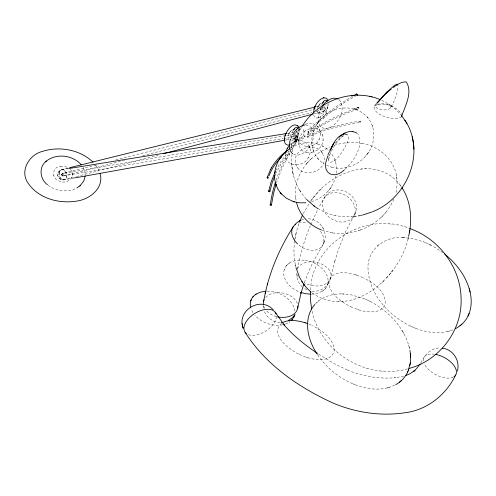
<?xml version="1.0" encoding="UTF-8"?>
<svg xmlns="http://www.w3.org/2000/svg" width="496" height="496" viewBox="0 0 496 496"><rect width="100%" height="100%" fill="white"/><g stroke="black" fill="none" stroke-linecap="round" stroke-linejoin="round"><path stroke-width="0.37" stroke-dasharray="2.48 1.86" d="M299.547 190.073C293.142 179.509 290.699 166.78 291.97 154.541M296.571 273.197C296.354 278.151 298.387 283.117 301.977 286.527M318.587 107.192L319.387 104.892L321.179 103.776M70.382 169.334C77.339 175.832 67.239 184.859 60.078 181.276C51.745 179.924 51.212 167.09 60.134 166.358M285.553 153.989C284.313 168.014 305.412 167.834 308.903 156.153C315.146 144.46 299.683 135.309 290.997 144.001M296.372 139.853C294.246 139.531 293.651 136.927 294.32 135.172M295.721 132.42C306.144 120.906 307.315 140.821 296.292 139.835M328.395 103.534L327.651 107.254M345.402 133.932C352.061 135.606 346.01 144.702 344.311 148.385A55.124 52.905 -16.3 0 1 341.062 153.388C337.02 160.208 324.93 168.981 329.592 153.673M294.612 240.833C293.663 248.583 293.607 256.488 295.238 264.151M311.606 152.365C331.043 148.409 323.615 118.978 305.114 131.006M328.668 159.489L329.642 155.149L332.779 148.465A55.124 52.905 -16.3 0 1 336.034 143.468L340.913 137.82L344.553 135.067M310.552 289.912C312.12 242.792 366.302 210.868 409.101 228.29M336.387 173.185C337.305 165.838 335.259 158.069 330.435 152.402M292.33 151.919C293.644 143.115 296.806 134.565 301.618 127.075M323.094 140.833L323.249 139.884M295.455 143.71C297.916 139.537 299.144 134.453 298.412 129.63M320.707 107.737C317.676 115.115 321.997 125.209 326.325 112.852M326.238 113.119L327.453 108.438L327.732 104.265M294.953 238.787L296.552 231.024L299.193 222.828M312.151 293.012C352.594 320.732 401.475 275.9 408.729 235.823M294.674 240.145L295.566 235.867M295.641 235.395L296.552 231.024M396.037 192.522L397.141 184.462L396.75 177.146M408.022 239.289L408.63 236.369M297.166 269.229C300.179 254.417 304.445 239.859 310.236 225.891M324.049 242.265C328.718 231.248 318.878 217.918 307.018 218.879M335.897 176.117L333.448 183.16L329.58 189.336M286.459 265.577C278.299 275.95 289.8 288.939 300.03 292.107M325.401 288.66C334.701 275.671 317.837 261.466 305.3 260.388M317.161 108.599L318.029 106.392M377.202 103.36C371.541 108.469 382.081 110.41 385.652 109.845A55.124 15.475 31.8 0 0 388.145 109.486L390.693 108.178L393.979 101.376L397.234 92.008L398.152 86.397M276.005 180.277L278.913 172.31L282.788 163.779L288.61 153.543L289.317 153.32L289.67 154.175L285.212 161.845L281.213 170.035L276.514 182.658M318.506 117.837C323.082 116.281 326.008 111.792 327.583 107.446M327.459 107.837L327.782 106.857M390.873 107.886C390.389 103.751 383.935 103.931 380.674 103.813A55.124 15.475 31.8 0 0 378.181 104.172L375.633 105.481M284.121 269.774L284.251 269.409M284.344 269.142L284.475 268.782M327.385 285.454L327.515 285.095M327.608 284.828L327.738 284.462M304.37 282.528L309.306 270.016L313.336 261.522L322.741 245.105L324.471 241.137M323.584 243.505L324.012 242.358M294.519 134.59L295.616 132.568M393.88 199.169L390.414 206.051L385.559 212.765M290.805 147.504L295.039 140.256L296.788 139.866M354.578 214.632C363.915 196.044 335.631 179.912 324.496 197.551L324.961 196.9L318.835 207.39M300.216 127.832C294.333 133.833 297.817 145.557 306.516 146.283M312.567 145.477C322.952 142.29 322.989 124.992 311.587 123.504M292.535 132.134L292.975 131.142M321.637 105.003L321.966 104.247M310.725 224.707L317.849 209.386M326.709 109.616L326.889 109.219M326.963 109.039L327.149 108.636M275.578 173.86L282.137 161.938L289.986 152.024M354.262 215.202L355.155 213.255L345.904 231.086L339.537 246.413L334.515 262.161L334.825 260.964L330.454 279.341L327.999 284.103M291.152 146.729L291.326 146.382M376.483 103.472C369.774 108.388 378.516 114.285 383.117 115.971C388.61 118.005 395.634 120.491 401.041 117.093M288.932 133.523L287.829 137.64L288.864 140.424M295.864 137.113L296.937 133.734L296.348 130.715M324.961 109.982L325.829 107.781L326.033 105.35M290.718 144.466C296.013 141.416 299.485 135.166 299.28 129.065M275.751 170.587L281.133 161.188L288.988 151.268A0.626 0.428 41.6 0 0 289.521 152.148M298.412 130.64L298.797 129.878M318.903 139.86L319.3 139.078M303.192 213.677L310.068 202.108M289.007 133.393L290.544 131.335M294.252 139.302L295.79 137.237M318.103 106.268L319.647 104.203M323.349 112.17L324.886 110.112M288.821 133.728L289.118 133.188M295.678 137.442L295.976 136.902M296.8 138.285L297.03 137.863M297.098 137.739L297.333 137.305M317.917 106.603L318.215 106.063M324.781 110.31L325.072 109.771M321.377 107.626C315.729 114.626 316.863 132.537 329.586 127.652C338.718 123.399 345.253 111.11 340.69 101.544M308.078 157.697L308.512 156.934M318.798 121.545C308.134 133.87 309.616 155.527 324.353 164.033M366.829 154.616C376.941 142.78 376.303 122.388 362.905 113.231C348.564 102.79 327.038 108.804 317.632 123.101M420.881 362.83C424.533 355.142 431.191 347.361 440.535 348.068M291.276 144.559C291.908 146.816 294.593 145.632 295.232 144.038M295.12 144.2L295.579 143.524M316.987 124.037L317.545 123.231M330.745 187.786C326.033 194.599 318.854 199.671 310.849 201.816M330.832 187.655L331.39 186.849M367.989 153.059C360.183 164.548 344.943 170.971 331.384 167.09M368.075 152.929L368.633 152.123M312.046 291.183C317.93 291.871 324.086 289.28 327.658 284.549M327.31 285.02L328.358 283.619M307.024 163.234C298.704 172.906 293.892 186.062 295.833 198.853M313.075 198.202L310.459 201.512C328.507 172.738 376.681 152.935 400.7 185.888M313.615 197.507L318.996 191.369M390.953 272.806L385.578 278.944M391.499 272.112L394.115 268.801M319.585 120.571L320.174 119.84M328.203 191.047L328.792 190.315M365.447 156.321L366.036 155.589M335.463 142.823L339.692 138.291L343.164 135.464M374.313 106.125C382.856 100.924 396.335 106.132 401.686 114.08M307.446 162.75L310.415 159.576M360.313 230.032C369.824 226.666 378.535 220.894 385.138 213.249M306.199 164.195L308.252 161.808M384.332 214.191L386.384 211.804M286.62 265.397L288.982 263.32M322.877 290.916L325.24 288.839M286.192 265.881L286.88 265.1M324.979 289.137L325.661 288.356M319.697 190.631L322.431 187.823M382.143 282.484L384.877 279.682M315.456 303.794C322.388 296.385 332.94 293.539 342.835 293.936M403.36 237.51C385.206 235.557 366.395 250.127 368.063 269.316C369.408 294.649 388.932 315.754 410.948 326.318M290.644 131.235L292.671 129.847M319.746 104.104L321.129 103.038M291.536 140.988L294.153 139.401M317.08 111.687C317.632 114.805 321.699 114.316 323.249 112.27M290.414 131.465L290.774 131.111M319.511 104.34L319.87 103.98M294.023 139.525L294.382 139.165M323.125 112.394L323.485 112.04M310.874 159.142L319.579 152.222L329.542 146.99M380.847 217.701L383.048 215.555M309.535 160.444L311.736 158.298M344.925 169.334C353.896 160.902 363.859 146.723 357.988 134.174M305.393 130.801C296.961 135.135 296.007 150.486 306.596 152.433M377.239 246.09L377.952 245.489M378.634 244.906L379.328 244.323M316.715 302.517L317.428 301.915M318.11 301.332L318.804 300.75M284.623 154.138L288.145 151.379M281.678 323.082C268.987 334.688 289.59 349.897 299.46 354.491M289.224 263.159C293.942 260.053 299.937 259.544 305.406 260.406M311.407 294.209L317.353 293.421L322.636 291.078M285.547 324.037L289.267 322.189M289.509 322.022L289.844 321.792L288.945 322.406M288.647 263.55L289.546 262.936M322.313 291.301L323.212 290.687M290.563 148.075C298.282 143.133 308.109 141.255 316.987 143.797M358.676 108.723L359.116 107.948L358.341 107.527L358.732 108.711L346.518 113.249L331.805 119.951L320.112 126.492L308.475 134.788L307.557 134.571L307.737 133.777L314.464 128.768L327.856 120.609L342.172 113.733L358.36 107.527L354.101 109.021L358.36 107.527L358.713 108.723L354.652 110.087M352.575 96.212L339.593 104.265L327.013 113.429L315.568 123.523L308.01 131.607L308.004 132.426L308.946 132.444L319.151 121.805L330.82 112.046L343.623 103.1L355.564 95.97M394.841 385.144L388.728 387.519M74.995 188.858C66.278 192.535 55.657 191.047 48.168 185.306M307.322 146.357L312.424 145.533M312.182 145.632L312.821 145.378M452.891 329.852L449.252 331.092M305.505 124.099L309.969 123.349M332.587 232.922C341.403 234.211 350.511 233.312 358.955 230.497M358.31 230.721L361.026 229.791M301.475 220.044L303.67 219.356M345.309 134.726L347.485 134.676M334.273 145.278C342.544 142.656 351.404 141.813 359.997 143.077M415.822 328.389C426.176 332.339 437.819 334.18 448.682 331.247M355.297 384.815C365.657 388.765 377.295 390.606 388.157 387.674M447.659 331.539L450.312 330.795M387.134 387.965L389.788 387.221M296.825 139.853C299.937 139.63 302.424 135.098 305.282 135.972M158.602 154.994L74.214 177.165M314.067 113.813L323.02 111.482L324.285 110.72L325.196 108.618L324.316 106.342M73.464 177.363L64.48 179.701L61.306 179.713C57.703 178.498 56.55 173.792 59.198 171.058L61.306 169.787L68.045 168.094M96.236 164.932L62.508 173.557L61.814 174.133L61.678 175.038L63.042 175.975L283.16 138.558M115.723 159.954L316.448 108.655M124.663 160.245L63.271 175.931C61.591 176.483 60.983 173.6 62.812 173.501L283.731 135.947M142.631 155.657L311.953 112.375M316.454 111.228L322.952 109.393L323.156 107.892L321.687 107.316M315.909 106.832L320.373 105.716M407.514 368.881C366.246 380.568 319.17 351.447 311.73 309.089M313.602 114.657C313.856 116.814 316.008 118.556 318.178 117.912M403.62 376.204L394.717 377.785L395.455 377.704C378.944 379.211 362.161 376.235 346.902 369.842L347.727 370.183L334.174 363.649L317.955 353.722M318.091 117.93L318.568 117.819M295.61 139.897C293.093 144.776 305.914 137.838 305.288 135.978M306.478 152.408L311.24 152.433M311.141 152.458L311.73 152.334M282.819 324.799C272.67 326.721 261.634 322.809 254.777 315.115M60.394 166.309L64.337 166.315L68.163 167.667M59.979 166.383L60.537 166.284M285.485 140.095L290.892 139.147M291.555 139.029C294.884 139.686 297.755 135.427 294.847 133.157M67.865 168.683C63.668 168.708 56.848 170.178 57.79 175.764C58.435 178.653 61.51 180.451 64.331 179.732M63.221 179.93L73.811 178.076M286.787 135.427L291.363 134.652M283.923 138.434L290.005 137.398M290.768 137.268L293.818 136.555L294.078 135.067M345.371 167.691L345.712 167.629M287.426 133.399L292.77 132.525M344.918 142.941L345.228 142.91M347.355 233.089L347.665 233.058M317.88 208.593C328.408 214.979 341.037 217.688 353.276 216.529M351.063 216.696L351.478 216.671M361.268 168.925L362.471 168.863M365.161 168.721L366.153 168.671M338.421 301.642L339.413 301.593M342.104 301.45L343.306 301.388M267.084 291.133C278.919 291.121 292.758 298.356 294.804 310.942M402.039 237.466L411.358 238.347L423.454 241.775M403.539 237.522L404.779 237.559M341.515 293.892L350.833 294.773L362.929 298.201M343.015 293.948L344.255 293.985M305.821 124.899C323.497 128.526 307.762 160.437 293.384 154.275M309.932 123.349L311.637 123.51M280.06 322.394C272.905 322.251 266.116 317.217 264.058 310.341M307.34 146.363L306.491 146.277M295.728 139.878L296.323 140.12M388.883 224.025L389.348 224.074M382.075 371.058L382.54 371.101M391.604 224.285L391.921 224.316M379.502 370.81L379.824 370.841M361.733 143.363C379.248 146.035 395.169 160.202 396.93 178.312M321.91 230.15L330.851 232.636M359.78 143.04L362.018 143.412M330.565 232.587L332.804 232.959M333.436 215.041L333.882 215.146M335.556 215.518L335.904 215.599M321.805 152.21C313.342 140.746 291.14 150.133 295.802 164.43M297.643 167.784C306.106 179.248 328.309 169.861 323.652 155.57M404.407 226.802L404.792 226.908M366.637 368.218L367.015 368.323M355.589 274.765C347.082 272.081 331.595 270.221 328.879 281.616C328.991 293.793 340.963 301.711 350.678 306.745M358.695 309.864C367.201 312.548 382.689 314.414 385.404 303.013C385.293 290.842 373.321 282.918 363.605 277.884M307.483 357.61C315.989 360.294 331.477 362.161 334.192 350.759C334.081 338.588 322.109 330.665 312.393 325.63M354.969 109.294L355.285 109.387M317.719 144.014L322.295 145.892M326.523 165.224L330.658 166.867M316.715 143.716L318.041 144.107M330.336 166.774L331.663 167.171M356.68 275.106L363.729 277.946M350.554 306.689L357.604 309.523M299.342 354.429L306.392 357.269M355.452 274.722L356.779 275.137M357.504 309.492L358.831 309.907M306.292 357.238L307.619 357.653M295.387 141.472L296.527 140.969L297.941 136.183L297.371 135.216L296.323 135.799L294.928 140.504L295.256 141.391M423.187 241.664L425.921 242.767M362.663 298.09L365.397 299.193M413.348 327.391L416.076 328.495M352.823 383.817L355.551 384.921M309.07 324.167L312.517 325.686M425.866 242.749L435.624 247.727L442.891 252.669M365.347 299.175L367.951 300.34M410.8 326.25L413.397 327.41M317.663 354.789C326.287 367.579 338.712 377.754 352.873 383.836M430.968 245.142L428.315 243.84M370.09 301.394C389.261 311.321 405.74 328.991 410.012 350.622M381.753 100.297L390.296 105.146M306.875 289.763L304.079 288.164M367.796 300.266L370.444 301.562M321.854 145.657L325.661 147.957L329.04 150.84M322.698 146.103L323.175 146.357M296.292 141.081L295.108 140.3L295.678 140.684M295.796 140.746L296.236 141.038M390.836 105.524L396.087 109.734L400.979 114.83M389.279 104.433L391.921 106.28M338.712 99.392L340.907 101.891M290.73 149.203L291.456 149.463L292.082 149.023L296.509 141.031L296.323 140.12M306.199 199.014L301.835 193.632L298.617 188.523M317.552 126.66L318.023 127.193M367.003 116.882L367.499 117.459M367.679 117.682L368.193 118.284M317.434 157.877L317.942 158.478M318.128 158.701L318.618 159.278M321.935 152.384L323.764 155.887M295.684 164.108L297.513 167.611M95.542 164.932L97.842 168.311L99.677 172.323M321.619 151.968L322.133 152.632M297.321 167.363L297.829 168.026M399.974 184.853L401.134 186.527M340.33 100.986L340.541 101.314M311.618 127.751L311.829 128.08M311.978 128.309L312.201 128.656M252.96 312.685L250.964 308.555M299.733 190.377L300.632 191.878M401.909 330.262L402.616 331.471M402.975 332.078L403.707 333.324M83.068 167.313L84.686 171.052L85.225 174.524M322.394 226.839L322.735 227.435M322.97 227.85L323.361 228.538M319.3 129.158L319.635 129.902M290.811 142.712L291.158 144.255M291.096 144.088L291.332 144.702M72.131 171.87L72.366 172.478M53.661 175.497L53.903 176.117M323.473 155.068L323.584 155.384M295.864 164.616L295.976 164.926M309.448 146.822L309.56 147.145M286.105 158.441L286.217 158.763M309.591 147.238L309.702 147.566M285.963 158.019L286.074 158.348M322.629 134.503L322.908 135.315M372.099 125.234L372.384 126.071M372.453 126.288L372.738 127.143M334.856 159.96L335.135 160.797M335.209 161.014L335.494 161.87M312.883 149.017L313.168 149.873M313.236 150.09L313.522 150.927M408.735 345.191L409.045 346.394M409.287 347.305L409.603 348.533M316.956 111.03L317.049 111.575M317.012 111.402L317.118 111.86M292.925 173.067L292.249 169.26M292.975 173.346L293.378 175.218M263.481 308.078L263.221 305.716M295.653 197.687L296.124 200.713L295.951 199.566M396.459 175.286L396.633 176.433M292.212 168.969L291.809 165.118M298.741 143.449L298.846 144.367M320.36 132.736L320.422 133.579M297.278 136.115L297.346 136.983M304.401 131.632L304.432 132.302M294.103 137.28L294.078 136.611M291.66 162.874L291.791 164.821M72.695 174.152L72.701 174.79M294.512 133.455A3.131 2.368 80.4 0 1 294.996 137.522A3.131 2.368 80.4 0 1 292.001 138.353M290.805 136.691A3.131 2.368 80.4 0 1 292.603 132.531M293.806 135.129A1.252 0.949 80.4 0 1 292.646 136.76M323.429 106.559A3.131 2.071 75.7 0 1 323.349 111.296A3.131 2.071 75.7 0 1 320.075 109.077M321.799 107.285A1.252 0.831 75.7 0 1 322.927 108.63A1.252 0.831 75.7 0 1 321.972 109.678A1.252 0.831 75.7 0 1 321.253 107.886M453.332 377.078A18.085 9.573 28.6 0 1 437.255 375.422A18.085 9.573 28.6 0 1 424.173 363.444M423.497 361.001A18.085 9.573 28.6 0 1 433.975 354.144M276.458 316.429A18.085 10.379 -32.2 0 1 266.154 330.813A18.085 10.379 -32.2 0 1 248.49 334.701M290.768 148.044A0.837 0.825 0.9 0 1 291.933 148.056A0.837 0.825 0.9 0 1 291.952 149.203A0.837 0.825 0.9 0 1 290.786 149.246M320.435 231.266A17.391 12.419 33 0 1 319.399 248.577A17.391 12.419 33 0 1 298.437 244.733M298.797 222.747A17.391 12.419 33 0 1 307.427 222.716M276.421 316.553A17.391 12.183 10.3 0 1 266.476 310.794M264.684 308.338A17.391 12.183 10.3 0 1 263.618 305.722M265.676 297.451A17.391 12.183 10.3 0 1 283.514 293.173A17.391 12.183 10.3 0 1 297.526 304.296M353.195 217.068A17.391 13.677 31.1 0 1 325.289 213.001A17.391 13.677 31.1 0 1 336.276 192.572A17.391 13.677 31.1 0 1 354.578 214.495M297.557 268.491A17.391 11.805 11.5 0 1 320.726 263.667A17.391 11.805 11.5 0 1 329.028 281.263A17.391 11.805 11.5 0 1 304.277 282.739M298.115 276.88A17.391 11.805 11.5 0 1 296.856 273.463M307.966 131.713C310.031 133.92 308.103 130.535 307.985 131.645M307.129 136.456L307.353 137.032L307.997 137.113L320.379 131.855L332.543 128.042L347.696 124.496L360.158 122.382L360.617 121.607L359.966 121.16L351.515 122.493L332.208 126.833L317.229 131.707L307.129 136.456M297.966 136.022L297.922 136.27A0.837 0.595 16.5 0 1 296.558 136.369A0.837 0.595 16.5 0 1 296.906 135.396A0.837 0.595 16.5 0 1 297.922 136.27L297.966 136.022M304.067 135.687L305.015 137.001L304.067 135.687M59.173 172.434A5.214 3.949 80.4 0 0 63.507 179.918A5.214 3.949 80.4 0 0 65.999 171.876A5.214 3.949 80.4 0 0 59.173 172.434M59.384 172.707A5.214 3.453 75.7 0 0 64.003 179.837A5.214 3.453 75.7 0 0 65.286 171.69A5.214 3.453 75.7 0 0 59.384 172.707M62 174.189A1.252 0.949 80.4 0 0 63.042 175.987A1.252 0.949 80.4 0 0 63.637 174.059A1.252 0.949 80.4 0 0 62 174.189M62.05 174.257A1.252 0.831 75.7 0 0 63.159 175.968A1.252 0.831 75.7 0 0 63.469 174.009A1.252 0.831 75.7 0 0 62.05 174.257M288.672 153.983A0.626 0.36 31.6 0 0 289.639 154.244A0.626 0.36 31.6 0 0 289.038 153.487A0.626 0.36 31.6 0 0 288.672 153.983M307.266 136.406A0.626 0.434 64.5 0 0 307.997 137.113A0.626 0.434 64.5 0 0 307.954 136.115A0.626 0.434 64.5 0 0 307.266 136.406M359.724 121.47A0.626 0.31 82.3 0 0 360.084 122.4A0.626 0.31 82.3 0 0 360.263 121.47A0.626 0.31 82.3 0 0 359.724 121.47M307.65 134.211A0.626 0.378 51.9 0 0 308.475 134.788A0.626 0.378 51.9 0 0 308.196 133.852A0.626 0.378 51.9 0 0 307.65 134.211M296.292 141.31A0.837 0.8 -77.9 0 0 295.963 139.909A0.837 0.8 -77.9 0 0 294.959 140.926A0.837 0.8 -77.9 0 0 296.292 141.31M295.163 141.069A0.837 0.595 16.5 0 0 296.527 140.976A0.837 0.595 16.5 0 0 295.511 140.101A0.837 0.595 16.5 0 0 295.163 141.069"/><path stroke-width="0.74" d="M406.013 121.935C425.742 154.058 406.404 198.753 372.434 211.773M410.601 355.961L410.434 362.316L408.233 370.735M284.369 139.165C283.594 142.364 286.304 146.481 289.856 144.826M310.415 291.282L310.595 301.401L311.73 309.089M393.309 87.501C397.091 84.766 401.276 81.648 406.199 81.865C413.069 92.206 405.071 106.305 401.456 116.591M242.705 326.238L243.121 328.284C236.4 310.608 260.394 295.802 273.16 309.733M284.382 139.047C284.264 133.436 293.601 118.966 298.995 127.608M284.338 139.581L284.413 138.632M409.343 232.878C412.176 217.645 410.632 200.818 401.921 187.649L402.733 188.827M85.188 176.08L83.725 181.108L80.315 185.473M274.629 173.575C275.144 167.288 277.63 161.2 281.548 156.271M270.171 204.867L272.298 193.378L275.299 182.41M271.411 205.065A0.626 0.384 7.4 0 0 270.537 204.594A0.626 0.384 7.4 0 0 270.425 205.257A0.626 0.384 7.4 0 0 271.411 205.065L273.532 193.57L276.092 184.078M457.337 371.089C460.431 360.983 453.053 349.277 442.438 348.211M409.956 365.261L410.124 364.225M410.266 363.357L410.434 362.316M357.325 95.009L356.742 93.911L356.829 94.469M285.721 152.694L285.901 151.869M263.593 301.308L265.478 292.138M297.656 308.245L301.239 292.156L300.948 293.353L303.856 283.954M408.729 235.823L409.894 230.163M268.671 191.208L271.058 182.106L275.429 171.281M269.892 191.456A0.626 0.477 10.6 0 0 269.086 190.848A0.626 0.477 10.6 0 0 268.875 191.648A0.626 0.477 10.6 0 0 269.892 191.456L272.273 182.398L275.286 174.555M401.735 116.033L401.847 114.768M326.728 159.365C321.557 173.526 334.304 179.943 344.354 169.83M267.307 284.71C272.856 264.126 281.852 244.522 293.328 226.579M265.186 293.328L267.598 283.507M253.09 296.682C250.523 299.547 249.686 303.707 250.641 307.396M292.032 319.765L293.576 317.514L294.543 314.917M314.197 108.488L313.435 113.237M290.544 138.954C289.019 143.499 288.467 149.308 291.933 153.134M326.945 158.658L327.893 155.806M286 151.509L287.153 148.651L289.422 145.483M267.164 177.556L270.456 169.626M314.266 108.295C315.84 103.949 318.767 99.46 323.342 97.904M314.067 108.884L314.39 107.905M468.757 314.309C471.87 306.937 471.764 298.542 469.811 290.879M284.983 135.966L285.138 135.507M285.181 135.377L285.33 134.931M296.484 129.264L296.248 129.865M250.753 300.88L250.883 300.514M250.976 300.254L251.106 299.888M294.016 316.56L294.147 316.2M294.24 315.933L294.37 315.568M330.609 150.294L332.45 145.781M328.036 154.69L328.761 152.731M269.006 175.906C271.734 168.59 275.807 162.576 281.858 156.593M299.696 221.489L302.554 215.004M331.502 147.938L331.799 147.25M331.898 147.014C334.161 141.763 337.54 136.226 343.226 134.242M395.684 384.673C401.01 381.771 405.43 377.146 407.873 371.578M455.365 328.718C461.044 325.804 465.831 321.036 468.391 315.152M407.483 372.465L408.623 369.842M468.007 316.039L469.148 313.416M314.7 107.105L314.886 106.702M314.96 106.522L315.14 106.125M291.369 136.902L291.896 135.805M332.574 145.526L332.828 144.987M329.828 150.263L334.149 142.854M329.406 152.291L330.088 150.92M322.078 104.011L323.008 102.337M356.698 93.949L353.747 95.554M271.399 167.933C275.323 161.033 280.841 155.099 287.283 150.48M270.357 169.806L271.492 167.76M287.153 148.651L287.587 147.895M293.44 130.243L293.911 129.468M455.675 375.013C445.947 395.064 426.647 410.434 404.19 412.852C380.488 416.318 355.979 412.591 333.932 403.415L333.114 403.074C298.697 387.395 265.67 364.752 245.136 332.314M302.008 126.461C317.583 101.01 351.931 87.786 379.973 99.522M292.981 133.877C295.709 129.586 299.844 125.587 305.096 124.936M420.137 363.952L416.652 368.491L413.757 371.349L415.028 370.283L409.981 373.742L405.945 375.484M294.14 129.134C294.822 127.323 297.78 126.424 298.208 128.923M323.237 102.002C323.869 100.415 326.554 99.231 327.193 101.488M293.787 129.648L294.246 128.972M322.884 102.523L323.342 101.847M322.233 106.293C325.506 101.413 331.824 96.199 337.974 98.94M279.744 158.757L280.302 157.951M280.389 157.821L285.076 152.34L289.881 148.509M295.101 314.557L292.491 317.676L288.312 320.583M377.512 102.939L386.093 92.919M282.342 155.298L282.931 154.56M314.817 304.457C302.572 318.668 307.539 340.014 317.254 354.181M376.923 102.939L382.825 96.491L388.579 91.258M253.251 296.503L255.614 294.426M291.158 320.695L291.871 319.945M252.83 296.986L253.512 296.205M291.611 320.242L292.299 319.467M387.072 91.915L394.574 85.349L397.253 84.14L397.935 85.368M295.015 224.465L297.78 222.022L300.371 220.534M385.913 93.112L387.24 91.741M45.88 161.504C38.421 167.481 40.126 179.465 47.492 184.76M46.153 161.262C56.315 152.911 72.962 155.062 81.387 164.914M45.595 161.752L46.426 161.014M76.843 187.953L80.042 185.715M79.769 185.963L80.6 185.225M339.14 137.163C342.854 133.79 347.77 130.789 352.991 131.514M459.922 325.847L460.623 325.264M461.261 324.725L461.974 324.13M399.404 382.273L400.098 381.691M400.737 381.151L401.45 380.556M389.131 90.787L391.152 89.156M255.855 294.264L260.338 292.156L266.154 291.164M255.279 294.655L256.184 294.041M282.274 322.722C289.094 319.151 297.296 320.49 304.377 322.512M345.142 132.965L343.424 133.908M299.838 220.776L300.929 220.286M371.746 212.052L362.861 214.948M343.356 134.205L344.67 133.939M342.829 134.36L343.778 134.075M409.101 368.441C439.537 360.418 462.297 330.404 461.1 298.809C460.778 267.642 438.941 238.694 409.702 228.495M163.798 153.605L312.579 114.204M69.545 167.722L315.165 107.018M323.671 97.83L326.418 98.196L328.061 100.39M323.28 97.923L323.758 97.811M360.648 215.456L362.123 215.115M358.397 215.89L359.898 215.599M284.809 140.219L74.561 177.946M68.622 168.559L286.657 133.523M353.803 216.498L356.116 216.237M357.256 95.021L356.866 94.55M305.784 202.759L299.9 202.845L294.14 201.81M281.244 322.388L282.41 322.295M351.751 95.511L352.284 95.474M354.076 95.331L354.497 95.306M310.459 294.202L305.505 293.669L300.898 292.429M352.879 131.769L355.291 132.215L357.188 133.337M371.678 96.863L372.124 96.968M369.656 96.404L369.997 96.484M280.879 193.421L286.279 198.22L293.409 201.593M293.086 201.5L294.419 201.891M305.468 322.853L307.917 323.714M304.24 322.468L305.567 322.884M321.34 229.933C309.423 225.333 299.534 215.121 296.552 202.554M316.281 207.57L317.88 208.593M317.359 353.326C304.99 344.956 293.117 335.606 283.452 324.148L284.71 325.661L275.187 312.232M306.553 199.411L314.718 206.479M313.639 205.722L315.76 207.204M444.621 254.008C456.655 263.717 466.569 276.861 470.121 292.107M311.197 292.218L306.776 288.04L303.874 284.419M292.181 153.382L292.646 153.772M93.099 162.186C80.098 149.798 59.979 145.936 43.009 151.249C29.121 154.33 19.003 171.356 28.52 183.78C38.837 198.363 58.522 203.751 75.597 201.246C88.871 199.969 104.315 188.561 100.099 173.687M297.693 125.581L298.096 125.965M275.993 184.81L277.946 189.218L280.699 193.204M280.184 192.597L281.368 194.004M401.438 115.357L406.937 123.479M295.957 267.449L299.348 276.911L302.665 282.664M301.841 281.486L304.6 285.46M404.922 120.125L405.821 121.625M274.536 175.64L274.79 179.75L275.925 184.593M275.64 183.737L276.272 185.647M469.253 288.765L469.569 289.968M412.176 136.784L412.579 138.657M412.635 138.942L413.311 142.743M242.147 323.522L242.544 325.444M295.356 264.827L295.585 266.172M410.012 350.622L410.676 357.114M413.348 143.034L413.751 146.89M413.763 147.188L413.9 149.129M410.471 353.859L410.545 355.006M291.425 137.814A3.131 2.368 80.4 0 1 291.295 137.646M292.386 134.583A1.252 0.949 80.4 0 1 293.359 134.546M435.091 354.299A18.085 9.573 28.6 0 1 453.059 364.424A18.085 9.573 28.6 0 1 453.989 376.7M246.357 333.554A18.085 10.379 -32.2 0 1 254.225 313.807A18.085 10.379 -32.2 0 1 276.142 314.086M297.532 243.908A17.391 12.419 33 0 1 295.405 224.428M297.805 306.063A17.391 12.183 10.3 0 1 277.63 316.845M263.438 304.842A17.391 12.183 10.3 0 1 264.17 299.714M267.325 178.008A0.626 0.546 16 0 0 268.373 177.866A0.626 0.546 16 0 0 267.642 177.115A0.626 0.546 16 0 0 267.325 178.008"/></g></svg>
